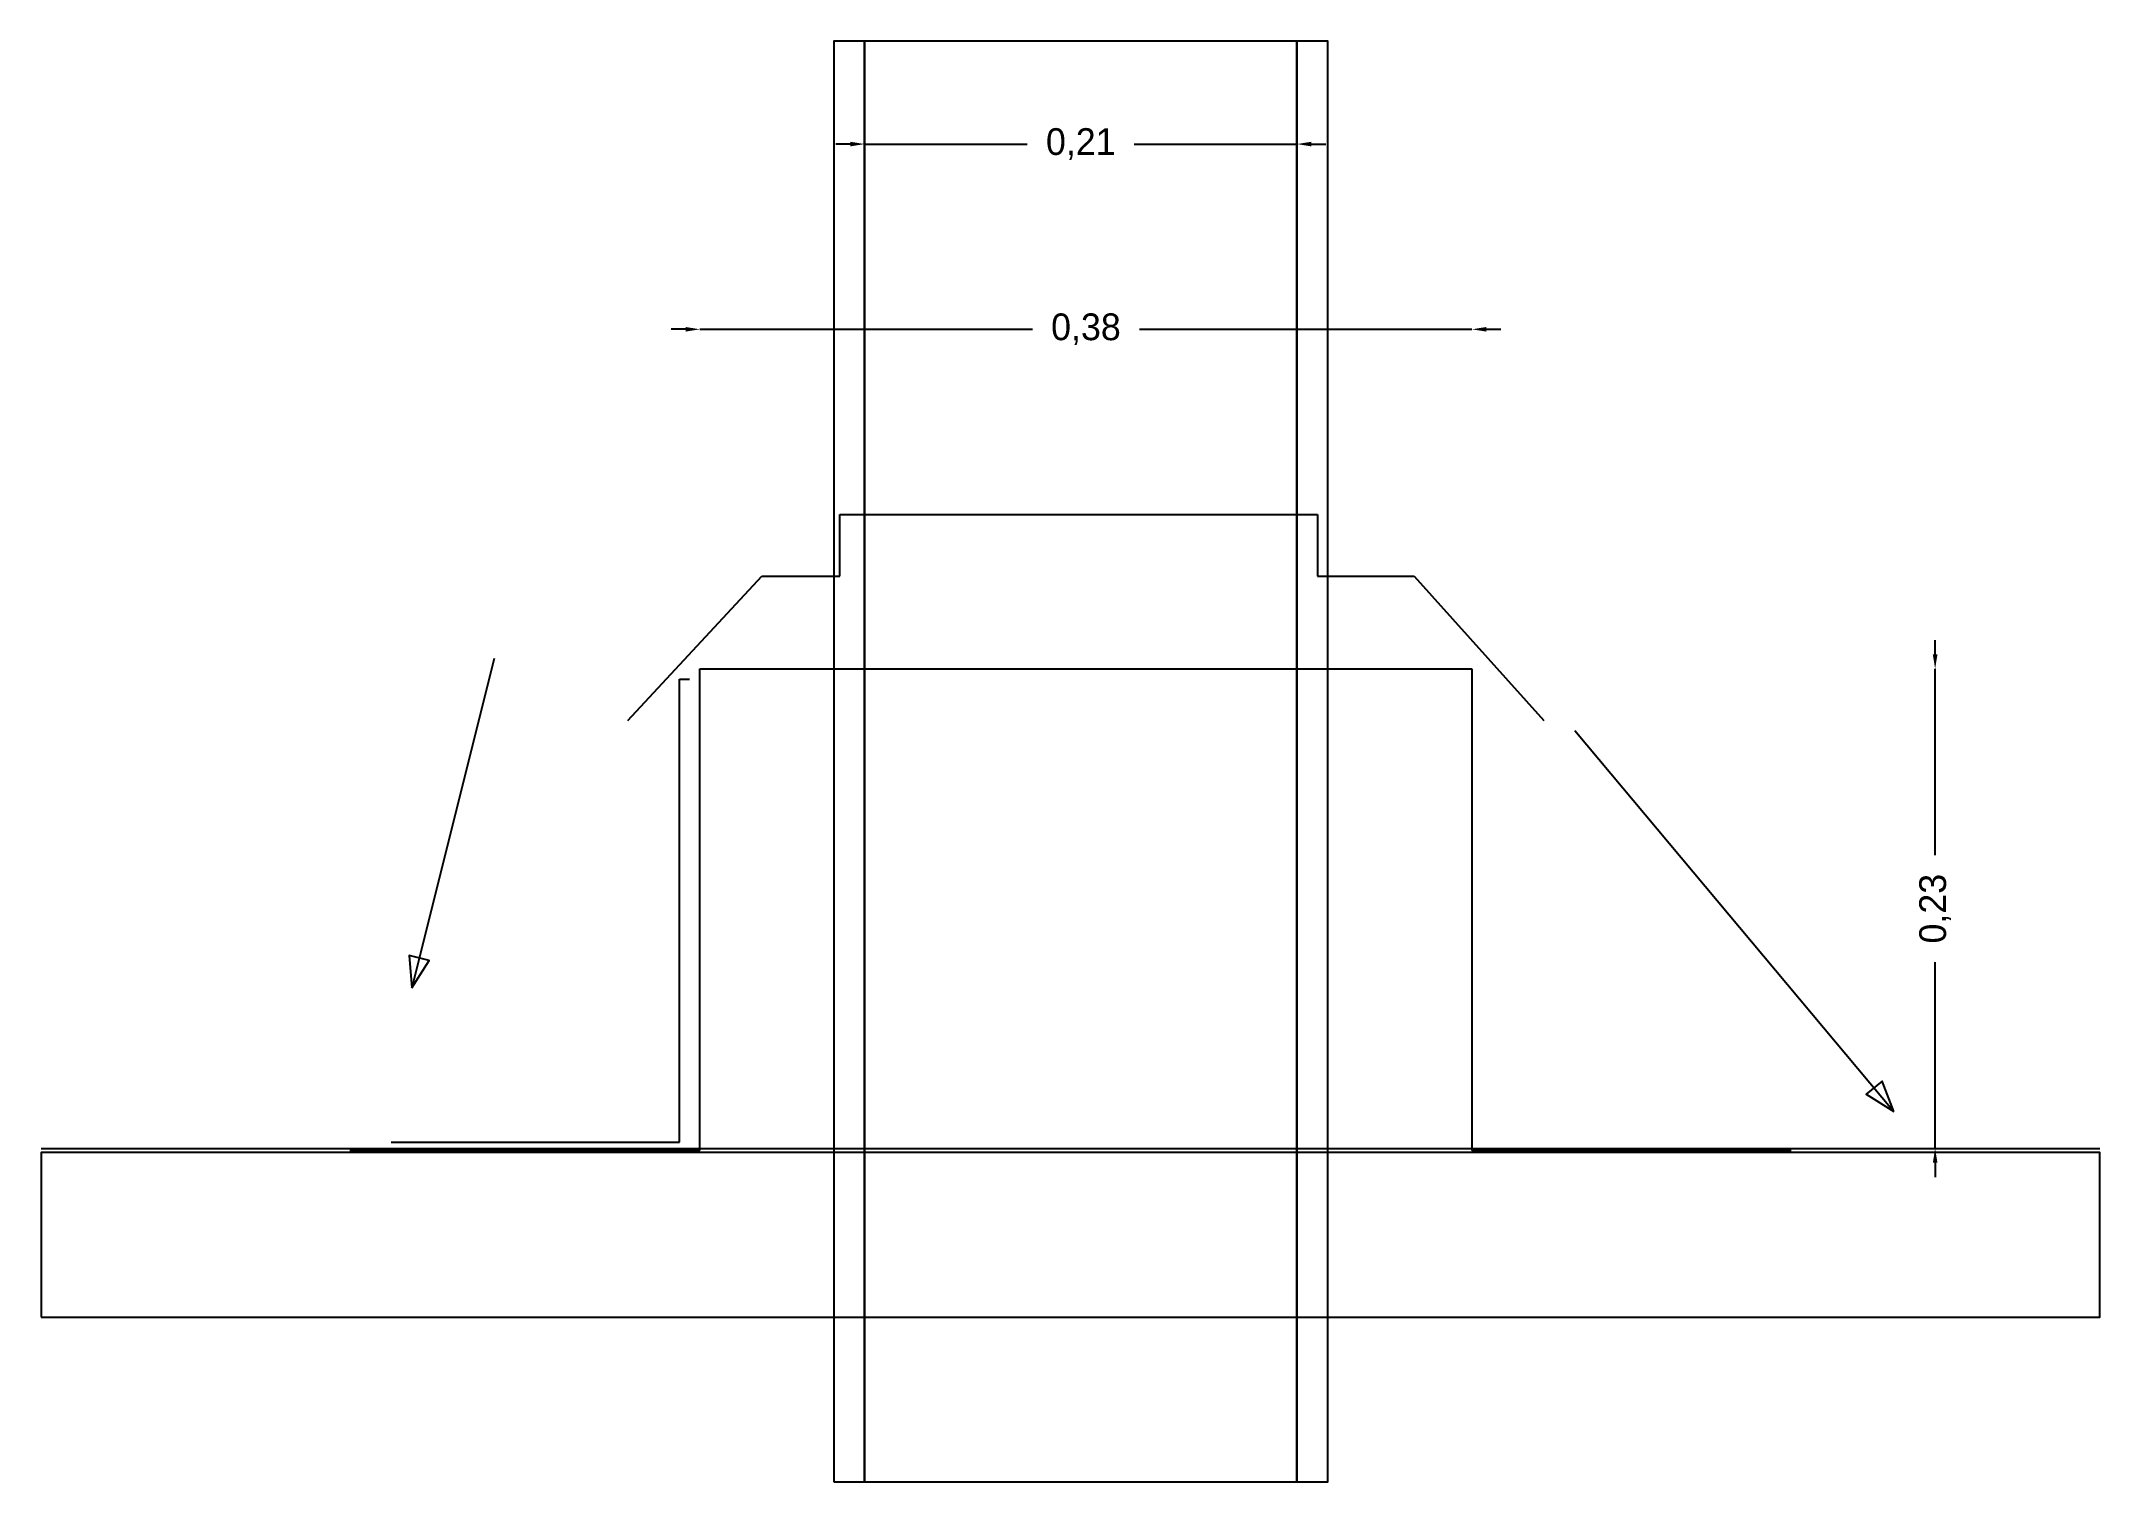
# Model space of a CAD drawing. Header units: metres. Extents: x -0.2 to 11, y 0.2 to 1.
# Drawn here: x 10 to 11, y 0.18 to 0.88 of the extents above.
import ezdxf

# ---------------------------------------------------------------- set-up
doc = ezdxf.new("R2010")
doc.units = ezdxf.units.M
for name, color, linetype in [('COTAS', 4, 'Continuous'), ('G_MEDIDO', 8, 'Continuous'), ('P_PROPUESTO', 5, 'Continuous')]:
    doc.layers.add(name, color=color, linetype=linetype)
doc.dimstyles.get("Standard").update_dxf_attribs({"dimtxt": 2.5, "dimasz": 2.5, "dimexe": 1.25, "dimexo": 0.625, "dimtad": 1, "dimcen": 2.5, "dimazin": 3, "dimtfac": 1, "dimtmove": 0, "dimatfit": 3})

# ---------------------------------------------------------------- blocks, each defined once
blk = doc.blocks.new('_CLOSEDFILLED')
at = {"color": 0, "linetype": 'BYBLOCK'}
blk.add_solid([(-1, 0.16), (0, 0), (-1, -0.16)], dxfattribs=at)
blk = doc.blocks.new('*D5')
for p, q in [((10.92, 0.582), (10.92, 0.589)), ((10.92, 0.575), (10.92, 0.575)), ((10.92, 0.4845), (10.92, 0.575)), ((10.92, 0.342), (10.92, 0.4325)), ((10.92, 0.342), (10.92, 0.342)), ((10.92, 0.335), (10.92, 0.328))]:
    blk.add_line(p, q)
at = {"layer": 'Defpoints'}
for p in [(10.92, 0.575), (10.92, 0.342), (10.92, 0.342)]:
    blk.add_point(p, dxfattribs=at)
at = {"layer": 'COTAS', "xscale": 0.007, "yscale": 0.007}
for p, rotation in [((10.92, 0.575), 270), ((10.92, 0.342), 90)]:
    blk.add_blockref('_CLOSEDFILLED', p, dxfattribs=dict(at, rotation=rotation))
at = {"layer": 'COTAS', "insert": (10.92, 0.4585), "char_height": 0.013, "attachment_point": 5, "rotation": 90}
blk.add_mtext('0,23', dxfattribs=at)
blk = doc.blocks.new('*D6')
for p, q in [((10.393, 0.83), (10.386, 0.83)), ((10.4, 0.83), (10.4, 0.83)), ((10.4, 0.83), (10.479, 0.83)), ((10.531, 0.83), (10.61, 0.83)), ((10.61, 0.83), (10.61, 0.83)), ((10.617, 0.83), (10.624, 0.83))]:
    blk.add_line(p, q)
at = {"layer": 'Defpoints'}
for p in [(10.4, 0.83), (10.4, 0.83), (10.61, 0.83)]:
    blk.add_point(p, dxfattribs=at)
at = {"layer": 'COTAS', "xscale": 0.007, "yscale": 0.007}
blk.add_blockref('_CLOSEDFILLED', (10.4, 0.83), dxfattribs=at)
at = {"layer": 'COTAS', "xscale": 0.007, "yscale": 0.007, "rotation": 180}
blk.add_blockref('_CLOSEDFILLED', (10.61, 0.83), dxfattribs=at)
at = {"layer": 'COTAS', "insert": (10.505, 0.83), "char_height": 0.013, "attachment_point": 5}
blk.add_mtext('0,21', dxfattribs=at)
blk = doc.blocks.new('*D7')
for p, q in [((10.313, 0.74), (10.306, 0.74)), ((10.32, 0.74), (10.32, 0.74)), ((10.32, 0.74), (10.4815, 0.74)), ((10.5335, 0.74), (10.695, 0.74)), ((10.695, 0.74), (10.695, 0.74)), ((10.702, 0.74), (10.709, 0.74))]:
    blk.add_line(p, q)
at = {"layer": 'Defpoints'}
for p in [(10.32, 0.74), (10.32, 0.74), (10.695, 0.74)]:
    blk.add_point(p, dxfattribs=at)
at = {"layer": 'COTAS', "xscale": 0.007, "yscale": 0.007}
blk.add_blockref('_CLOSEDFILLED', (10.32, 0.74), dxfattribs=at)
at = {"layer": 'COTAS', "xscale": 0.007, "yscale": 0.007, "rotation": 180}
blk.add_blockref('_CLOSEDFILLED', (10.695, 0.74), dxfattribs=at)
at = {"layer": 'COTAS', "insert": (10.5075, 0.74), "char_height": 0.013, "attachment_point": 5}
blk.add_mtext('0,38', dxfattribs=at)

msp = doc.modelspace()

# ---------------------------------------------------------------- linework, layer by layer
at = {"layer": 'G_MEDIDO'}
msp.add_line((10, 0.342), (11, 0.342), dxfattribs=at)
for points in [[(10.4, 0.18), (10.61, 0.18), (10.61, 0.88), (10.4, 0.88)], [(10, 0.26), (11, 0.26), (11, 0.34), (10, 0.34)]]:
    msp.add_lwpolyline(points, close=True, dxfattribs=at)
at = {"layer": 'P_PROPUESTO'}
for p, q in [((10.388, 0.62), (10.388, 0.65)), ((10.388, 0.65), (10.62, 0.65)), ((10.62, 0.65), (10.62, 0.62)), ((10.285, 0.55), (10.35, 0.62)), ((10.35, 0.62), (10.388, 0.62)), ((10.62, 0.62), (10.667, 0.62)), ((10.667, 0.62), (10.73, 0.55)), ((10.22, 0.58), (10.18, 0.42)), ((10.32, 0.341), (10.32, 0.575)), ((10.32, 0.575), (10.695, 0.575)), ((10.695, 0.575), (10.695, 0.341)), ((10.31, 0.345), (10.31, 0.57)), ((10.31, 0.57), (10.315, 0.57)), ((10.745, 0.545), (10.9, 0.36)), ((10.15, 0.341), (10.32, 0.341)), ((10.17, 0.345), (10.31, 0.345)), ((10.695, 0.341), (10.85, 0.341))]:
    msp.add_line(p, q, dxfattribs=at)
for points in [[(10.385, 0.18), (10.4, 0.18), (10.4, 0.88), (10.385, 0.88)], [(10.61, 0.18), (10.625, 0.18), (10.625, 0.88), (10.61, 0.88)], [(10.18, 0.42), (10.1885, 0.4333), (10.1788, 0.4358)], [(10.9, 0.36), (10.8942, 0.3747), (10.8865, 0.3683)]]:
    msp.add_lwpolyline(points, close=True, dxfattribs=at)

# ---------------------------------------------------------------- dimensions: what is measured, and where the dimension line sits
at = {"layer": 'COTAS'}
for base, p1, p2, picture, middle in [((10.4, 0.83), (10.4, 0.83), (10.61, 0.83), '*D6', (10.505, 0.83)), ((10.32, 0.74), (10.32, 0.74), (10.695, 0.74), '*D7', (10.5075, 0.74))]:
    dim = msp.add_linear_dim(base=base, p1=p1, p2=p2, dimstyle='Standard', override={"dimtxt": 0.013, "dimasz": 0.007}, dxfattribs=at)
    dim.commit()
    dim.dimension.update_dxf_attribs({"geometry": picture, "text_midpoint": middle})
dim = msp.add_linear_dim(base=(10.92, 0.342), p1=(10.92, 0.342), p2=(10.92, 0.575), angle=90, dimstyle='Standard', override={"dimtxt": 0.013, "dimasz": 0.007}, dxfattribs=at)
dim.commit()
dim.dimension.update_dxf_attribs({"geometry": '*D5', "text_midpoint": (10.92, 0.4585)})

doc.saveas('drawing.dxf')
